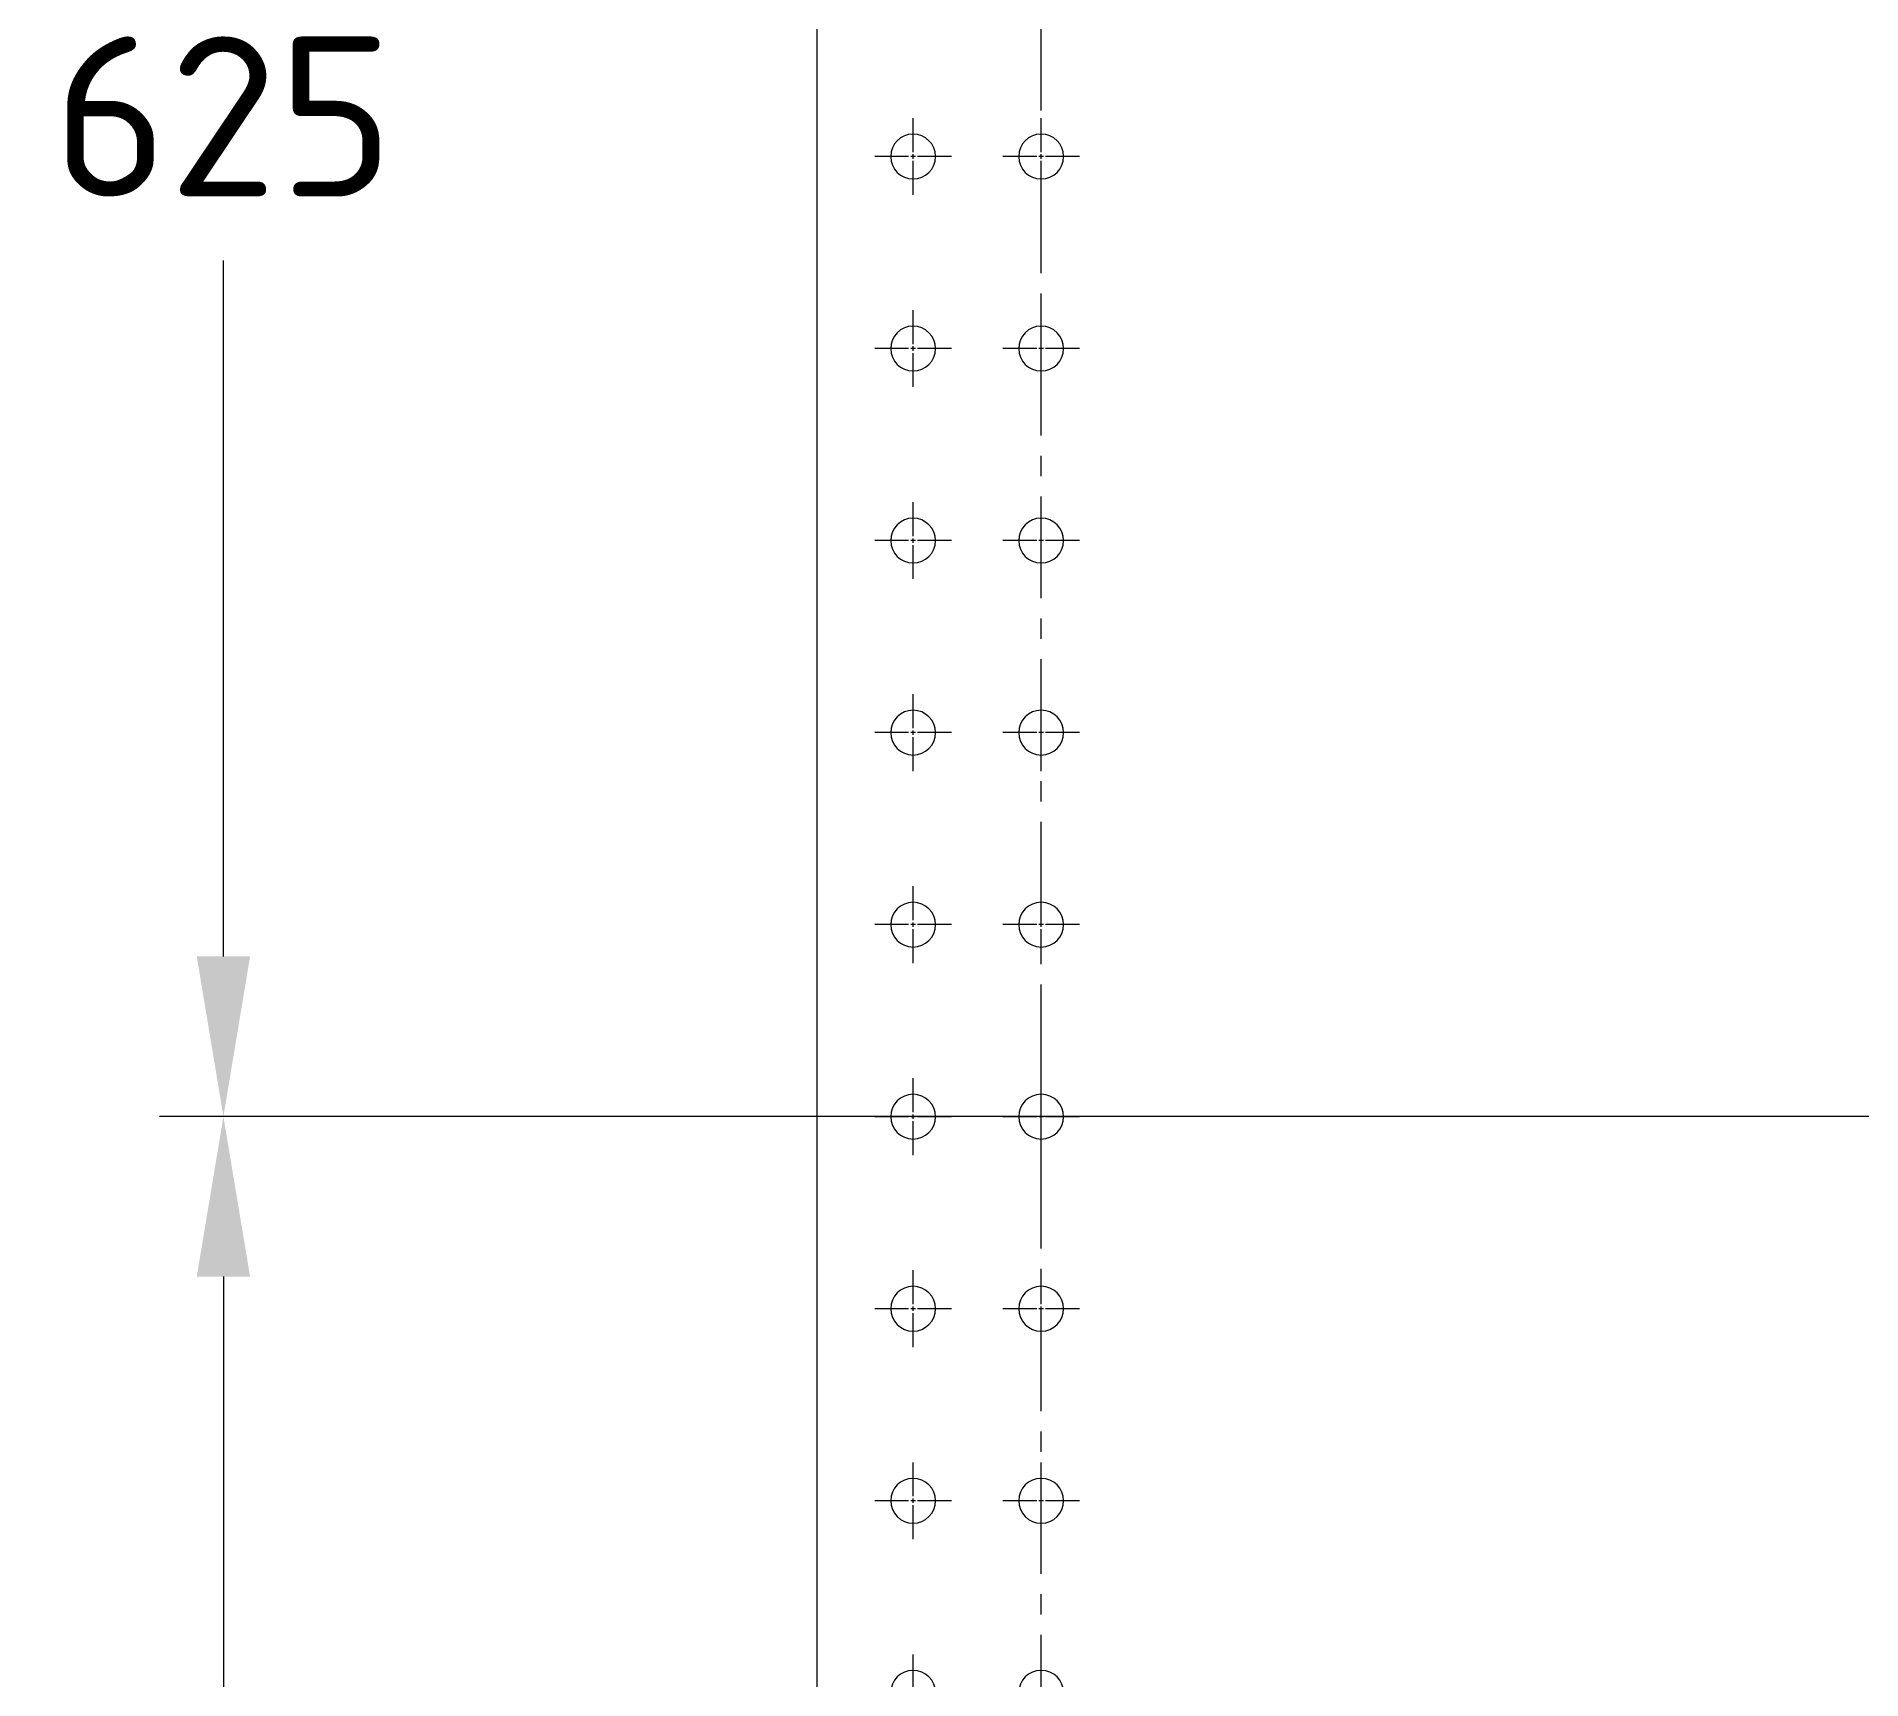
# Model space of a CAD drawing. Header units: millimetres. Extents: x -957 to 144159, y -39902 to 8508.
# Drawn here: x 49579 to 50149, y -18474 to -17961 of the extents above; entities that cross this region are included whole.
import ezdxf

# ---------------------------------------------------------------- set-up
doc = ezdxf.new("R2010")
doc.units = ezdxf.units.MM
doc.header["$PDMODE"] = 4
doc.linetypes.add('CENTER', pattern=[50.8, 31.75, -6.35, 6.35, -6.35])
doc.linetypes.add('CENTER2', pattern=[28.575, 19.05, -3.175, 3.175, -3.175])
doc.layers.get('Defpoints').update_dxf_attribs({"color": 9})
for name, color, linetype in [('Bolt Holes', 7, 'Continuous'), ('CENTRELINE', 1, 'CENTER'), ('X 3001 D', 5, 'Continuous')]:
    doc.layers.add(name, color=color, linetype=linetype)
doc.styles.add('BIT STD. 2.5', font='isocpeur.ttf', dxfattribs={"height": 2.5})
doc.dimstyles.new('BIT STD. 2.5.1 [0.0]', dxfattribs={"dimtxt": 2.5, "dimasz": 2.5, "dimexe": 1, "dimexo": 0.75, "dimgap": 1, "dimtad": 1, "dimtih": 1, "dimtoh": 1, "dimdec": 1, "dimdsep": 46, "dimtxsty": 'BIT STD. 2.5', "dimcen": 0, "dimadec": 1, "dimazin": 0, "dimtfac": 1, "dimtdec": 1, "dimtofl": 0, "dimtmove": 0, "dimatfit": 3, "dimfxl": 1, "dimtfill": 1, "dimlwd": -1, "dimlwe": -1, "dimarcsym": 0})

# ---------------------------------------------------------------- blocks, each defined once
blk = doc.blocks.new('*U73')
at = {"layer": 'CENTRELINE', "color": 0, "linetype": 'CENTER2', "transparency": 16777216}
for p, q in [((0, 1.4), (0, 12)), ((-12, 0), (-1.4, 0)), ((1.4, 0), (12, 0)), ((0, -12), (0, -1.4))]:
    blk.add_line(p, q, dxfattribs=at)
at = {"layer": 'CENTRELINE', "color": 0, "linetype": 'Continuous', "transparency": 16777216}
for p, q in [((-0.7, 0), (0.7, 0)), ((0, -0.7), (0, 0.7))]:
    blk.add_line(p, q, dxfattribs=at)
blk = doc.blocks.new('14mm DIA HOLE')
blk.add_circle((0, 0), 7)
at = {"layer": 'CENTRELINE', "linetype": 'CENTER2'}
blk.add_blockref('*U73', (0, 0), dxfattribs=at)
blk = doc.blocks.new('*U78')
blk.add_blockref('14mm DIA HOLE', (0, 0))
blk = doc.blocks.new('*U79')
at = {"color": 0, "linetype": 'ByBlock', "lineweight": -2, "transparency": 16777216}
for p in [(0, -240), (0, -300), (0, -360), (0, -420), (0, -480), (0, -540), (0, -600), (0, -660), (0, -720)]:
    blk.add_blockref('*U78', p, dxfattribs=at)
blk = doc.blocks.new('Vertical Seam - D (1200)')
blk.add_blockref('*U79', (0, -60))
blk = doc.blocks.new('*U264')
blk.add_blockref('Vertical Seam - D (1200)', (0, 0))
blk = doc.blocks.new('*U162')
blk.add_blockref('Vertical Seam - D (1200)', (40, 0))
blk = doc.blocks.new('*U153')
for p, q in [((0, 692), (0, 1188)), ((0, 558), (0, 692)), ((0, 132), (0, 558))]:
    blk.add_line(p, q)
blk = doc.blocks.new('1200 DD (2101)')
at = {"layer": 'Defpoints', "color": 1, "linetype": 'CENTER'}
blk.add_lwpolyline([(0, -1200), (2450, -1200), (2450, 0), (0, 0)], close=True, dxfattribs=at)
blk.add_blockref('*U153', (2520, -1225))
at = {"layer": 'Bolt Holes'}
for name in ['*U264', '*U162']:
    blk.add_blockref(name, (2450, 0), dxfattribs=at)
blk = doc.blocks.new('P9071900')
at = {"xscale": -1}
blk.add_blockref('1200 DD (2101)', (-30, -25), dxfattribs=at)
blk = doc.blocks.new('*D274')
at = {"layer": 'Defpoints', "color": 0, "transparency": 16777216}
for p in [(49919.31, -17673.03), (49637.42, -18297.98), (50667.9, -18297.98)]:
    blk.add_point(p, dxfattribs=at)
at = {"layer": 'X 3001 D', "color": 0, "transparency": 16777216}
for p, q in [((49904.31, -17673.03), (49617.42, -17673.03)), ((49637.42, -17723.03), (49637.42, -17940.51)), ((49637.42, -18247.98), (49637.42, -18030.51)), ((50652.9, -18297.98), (49617.42, -18297.98))]:
    blk.add_line(p, q, dxfattribs=at)
for points in [[(49629.09, -17723.03), (49645.76, -17723.03), (49637.42, -17673.03)], [(49629.09, -18247.98), (49645.76, -18247.98), (49637.42, -18297.98)]]:
    blk.add_solid(points, dxfattribs=at)
at = {"layer": 'X 3001 D', "color": 0, "transparency": 16777216, "insert": (49637.42, -17985.51), "char_height": 50, "attachment_point": 5, "style": 'BIT STD. 2.5', "bg_fill": 3, "box_fill_scale": 1.1, "bg_fill_color": 256, "bg_fill_true_color": 13158600, "bg_fill_transparency": 0}
blk.add_mtext('625', dxfattribs=at)
blk = doc.blocks.new('*D275')
at = {"layer": 'Defpoints', "color": 0, "transparency": 16777216}
for p in [(50667.9, -18297.98), (49637.42, -18923.03), (49822.9, -18923.03)]:
    blk.add_point(p, dxfattribs=at)
at = {"layer": 'X 3001 D', "color": 0, "transparency": 16777216}
for p, q in [((50652.9, -18297.98), (49617.42, -18297.98)), ((49637.42, -18347.98), (49637.42, -18565.51)), ((49637.42, -18873.03), (49637.42, -18655.51)), ((49807.9, -18923.03), (49617.42, -18923.03))]:
    blk.add_line(p, q, dxfattribs=at)
for points in [[(49629.09, -18347.98), (49645.76, -18347.98), (49637.42, -18297.98)], [(49629.09, -18873.03), (49645.76, -18873.03), (49637.42, -18923.03)]]:
    blk.add_solid(points, dxfattribs=at)
at = {"layer": 'X 3001 D', "color": 0, "transparency": 16777216, "insert": (49637.42, -18610.51), "char_height": 50, "attachment_point": 5, "style": 'BIT STD. 2.5', "bg_fill": 3, "box_fill_scale": 1.1, "bg_fill_color": 256, "bg_fill_true_color": 13158600, "bg_fill_transparency": 0}
blk.add_mtext('625', dxfattribs=at)

msp = doc.modelspace()

# ---------------------------------------------------------------- block references
msp.add_blockref('P9071900', (52372.8962, -17673.0305))

# ---------------------------------------------------------------- next in the draw order: dimensions: what is measured, and where the dimension line sits
at = {"layer": 'X 3001 D'}
dim = msp.add_linear_dim(base=(49637.4239, -18297.9817), p1=(49919.3104, -17673.0305), p2=(50667.8962, -18297.9817), angle=90, dimstyle='BIT STD. 2.5.1 [0.0]', dxfattribs=at)
dim.commit()
dim.dimension.update_dxf_attribs({"geometry": '*D274', "text_midpoint": (49637.4239, -17985.5061)})

# ---------------------------------------------------------------- next in the draw order: dimensions: what is measured, and where the dimension line sits
dim = msp.add_linear_dim(base=(49637.4239, -18923.0305), p1=(50667.8962, -18297.9817), p2=(49822.8962, -18923.0305), angle=90, dimstyle='BIT STD. 2.5.1 [0.0]', dxfattribs=at)
dim.commit()
dim.dimension.update_dxf_attribs({"geometry": '*D275', "text_midpoint": (49637.4239, -18610.5061)})

doc.saveas('drawing.dxf')
